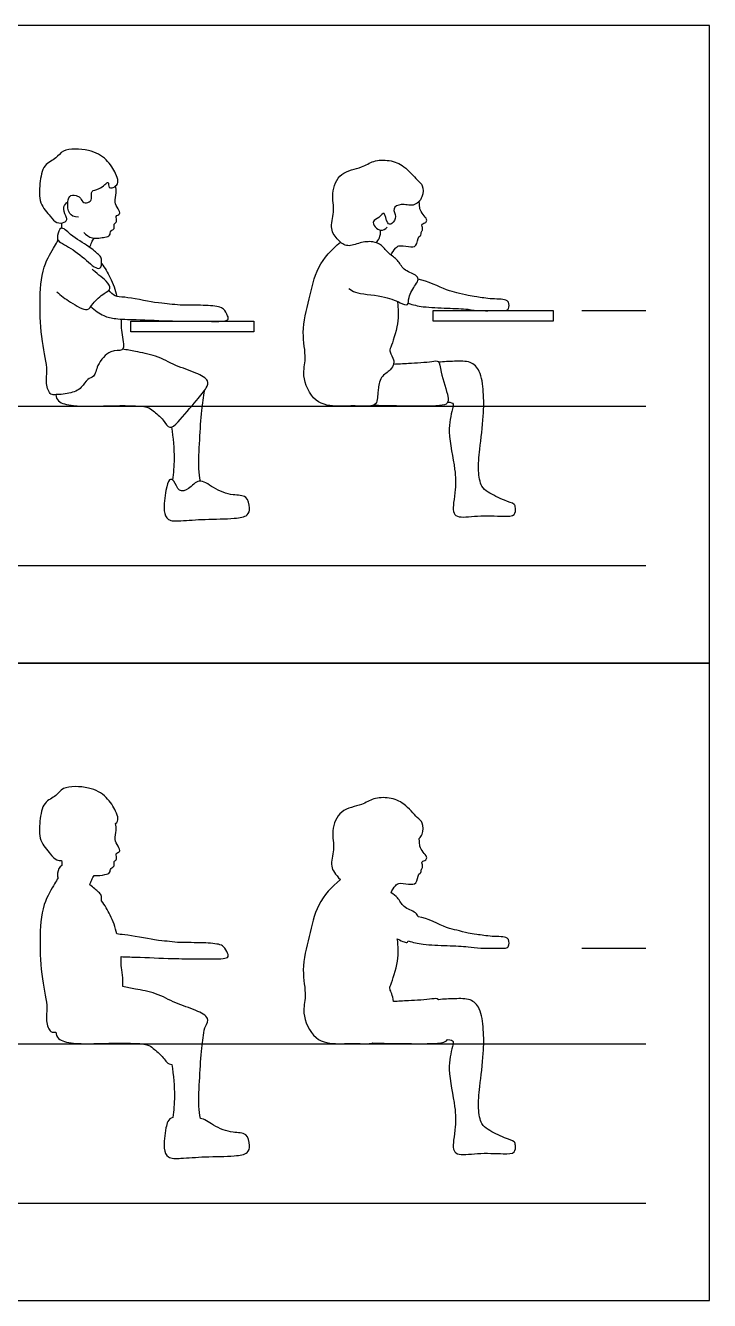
# Model space of a CAD drawing. Header units: millimetres. Extents: x 11.2 to 50.9, y -0.3 to 14.1.
# Drawn here: x 15.559 to 17.193, y 4.306 to 7.354 of the extents above; entities that cross this region are included whole.
import ezdxf

# ---------------------------------------------------------------- set-up
doc = ezdxf.new("R2010")
doc.units = ezdxf.units.MM
for name, color, linetype, true_color in [('AG-DIAGRAM', 7, 'Continuous', 0xfecc66), ('AG-GUIDE', 7, 'Continuous', 0xcccccc), ('AG-OUTLINE', 7, 'Continuous', 0x8000ff), ('AG-PEOPLE', 7, 'Continuous', 0x66ccff), ('X-VPRT', 6, 'Continuous', 0xff00ff)]:
    doc.layers.add(name, color=color, linetype=linetype, true_color=true_color)

msp = doc.modelspace()

# ---------------------------------------------------------------- linework, layer by layer
at = {"layer": 'AG-DIAGRAM'}
for p, q in [((11.3278, 6.0628), (17.0411, 6.0628)), ((11.3278, 4.5388), (17.0411, 4.5388))]:
    msp.add_line(p, q, dxfattribs=at)
at = {"layer": 'AG-GUIDE'}
for p, q in [((16.8887, 6.6724), (17.0411, 6.6724)), ((11.3278, 6.4438), (17.0411, 6.4438)), ((16.8887, 5.1484), (17.0411, 5.1484)), ((11.3278, 4.9198), (17.0411, 4.9198))]:
    msp.add_line(p, q, dxfattribs=at)
at = {"layer": 'AG-OUTLINE'}
for points, knots in [([(15.774, 5.4464), (15.778, 5.4497), (15.7809, 5.4583), (15.7745, 5.4773), (15.7526, 5.5125), (15.7121, 5.5353), (15.6465, 5.5361), (15.6335, 5.5108), (15.5992, 5.4981), (15.5925, 5.4514), (15.5893, 5.4051), (15.6176, 5.3748), (15.6298, 5.3585), (15.6407, 5.3575), (15.6443, 5.3579)], [3.233605, 3.233605, 3.233605, 3.233605, 3.445766, 3.704412, 4.0812, 4.494596, 4.954471, 5.252604, 5.588986, 5.985374, 6.390628, 6.764715, 7.042903, 7.19337, 7.19337, 7.19337, 7.19337]), ([(16.4999, 5.4101), (16.5026, 5.4131), (16.5101, 5.4252), (16.5097, 5.4489), (16.4937, 5.4601), (16.4646, 5.4959), (16.4293, 5.5092), (16.3892, 5.5081), (16.363, 5.4886), (16.3083, 5.4815), (16.2885, 5.4281), (16.2989, 5.3846), (16.2844, 5.344), (16.2989, 5.3244), (16.3115, 5.312)], [-9.109046, -9.109046, -9.109046, -9.109046, -8.980291, -8.66466, -8.400859, -7.990989, -7.612223, -7.238597, -6.889854, -6.454931, -6.022383, -5.61087, -5.225155, -4.879018, -4.879018, -4.879018, -4.879018]), ([(15.7225, 5.3218), (15.7311, 5.3209), (15.7484, 5.3238), (15.7616, 5.3268), (15.7609, 5.3402), (15.7734, 5.3431), (15.7678, 5.3564), (15.7798, 5.3599), (15.7714, 5.3757), (15.7876, 5.3777), (15.7792, 5.3931), (15.7703, 5.4073), (15.7764, 5.4301), (15.7747, 5.4409), (15.774, 5.4464)], [0.337371, 0.337371, 0.337371, 0.337371, 0.620854, 0.830016, 1.022692, 1.206015, 1.397016, 1.570136, 1.779414, 1.964919, 2.18025, 2.430085, 2.709992, 2.95323, 2.95323, 2.95323, 2.95323]), ([(16.4325, 5.2807), (16.4344, 5.287), (16.4426, 5.2978), (16.4505, 5.305), (16.4741, 5.3012), (16.495, 5.2993), (16.4962, 5.3266), (16.5052, 5.3276), (16.5031, 5.3357), (16.5085, 5.3406), (16.5071, 5.3494), (16.505, 5.356), (16.5166, 5.3581), (16.519, 5.3671), (16.5086, 5.3779), (16.4999, 5.3914), (16.5006, 5.3997), (16.4999, 5.4101)], [0, 0, 0, 0, 0.277953, 0.47442, 0.77719, 1.038266, 1.330368, 1.486052, 1.644041, 1.804998, 1.98845, 2.132286, 2.32589, 2.493639, 2.73139, 2.982384, 3.194762, 3.194762, 3.194762, 3.194762]), ([(15.6453, 5.3456), (15.6391, 5.3437), (15.6346, 5.3272), (15.6344, 5.3193), (15.6364, 5.3164)], [-0.4976239, -0.4976239, -0.4976239, -0.4976239, -0.2162306, 0, 0, 0, 0]), ([(15.6443, 5.3579), (15.6449, 5.3555), (15.6458, 5.3502), (15.6455, 5.3476), (15.6453, 5.3456)], [-0.2487777, -0.2487777, -0.2487777, -0.2487777, -0.1454369, 0, 0, 0, 0]), ([(15.6364, 5.3164), (15.6334, 5.3115), (15.6276, 5.3009), (15.5961, 5.2504), (15.5919, 5.1664), (15.5952, 5.0781), (15.6135, 5.0056), (15.6059, 4.9804), (15.6149, 4.9476), (15.6233, 4.9472), (15.6307, 4.9473)], [-6.261442, -6.261442, -6.261442, -6.261442, -6.013003, -5.56493, -5.007574, -4.425811, -3.918376, -3.60625, -3.282486, -3.077252, -3.077252, -3.077252, -3.077252]), ([(15.7122, 5.2993), (15.7135, 5.3035), (15.7167, 5.3118), (15.7204, 5.3185), (15.7225, 5.3218)], [0, 0, 0, 0, 0.2181173, 0.4200926, 0.4200926, 0.4200926, 0.4200926]), ([(16.3115, 5.312), (16.2907, 5.2953), (16.2527, 5.2539), (16.2378, 5.1762), (16.2163, 5.0984), (16.2319, 5.0333), (16.2175, 4.9938), (16.2461, 4.9242), (16.3067, 4.9183), (16.3443, 4.9217), (16.3787, 4.9183), (16.3886, 4.9217)], [-7.325991, -7.325991, -7.325991, -7.325991, -6.786569, -6.252301, -5.708935, -5.230407, -4.844939, -4.357446, -3.911589, -3.52522, -3.137411, -3.137411, -3.137411, -3.137411]), ([(15.7402, 5.2612), (15.7403, 5.2664), (15.7411, 5.2748), (15.7327, 5.2827), (15.721, 5.2929), (15.7122, 5.2993)], [-1.954089, -1.954089, -1.954089, -1.954089, -1.7440745, -1.5451205, -1.2365563, -1.2365563, -1.2365563, -1.2365563]), ([(16.4968, 5.2232), (16.4967, 5.2267), (16.491, 5.2354), (16.4604, 5.2446), (16.4508, 5.2685), (16.4378, 5.2767), (16.4325, 5.2807)], [2.236878, 2.236878, 2.236878, 2.236878, 2.440582, 2.772133, 3.081605, 3.314659, 3.314659, 3.314659, 3.314659]), ([(15.7771, 5.1823), (15.7735, 5.1977), (15.7626, 5.2278), (15.7483, 5.2505), (15.7402, 5.2612)], [-0.7894922, -0.7894922, -0.7894922, -0.7894922, -0.3778544, 0, 0, 0, 0]), ([(16.4733, 5.1658), (16.4848, 5.1622), (16.5098, 5.156), (16.5664, 5.1545), (16.6166, 5.1522), (16.6449, 5.1471), (16.6915, 5.1491), (16.7097, 5.1474), (16.7153, 5.1552), (16.7145, 5.1772), (16.6777, 5.1745), (16.6343, 5.1817), (16.6154, 5.1837), (16.5904, 5.1915), (16.5626, 5.1961), (16.5197, 5.2201), (16.4968, 5.2232)], [0, 0, 0, 0, 0.362397, 0.814669, 1.240563, 1.571694, 1.969151, 2.229897, 2.460404, 2.730915, 3.072963, 3.352802, 3.615256, 3.962561, 4.243677, 4.745132, 4.745132, 4.745132, 4.745132]), ([(15.787, 5.1281), (15.7973, 5.1274), (15.8317, 5.1266), (15.909, 5.1231), (15.9628, 5.1228), (15.9997, 5.1229), (16.0451, 5.1219), (16.0424, 5.1366), (16.0328, 5.1531), (16.0189, 5.1588), (15.9757, 5.162), (15.923, 5.1608), (15.8969, 5.1652), (15.8676, 5.1666), (15.7998, 5.1813), (15.782, 5.181), (15.7771, 5.1823)], [0.816569, 0.816569, 0.816569, 0.816569, 1.106211, 1.663718, 2.101075, 2.47968, 2.846383, 3.040922, 3.298445, 3.52027, 3.912598, 4.353603, 4.650642, 4.979261, 5.485754, 5.710063, 5.710063, 5.710063, 5.710063]), ([(16.4382, 5.0205), (16.4366, 5.036), (16.4274, 5.0505), (16.4322, 5.0611), (16.4521, 5.1199), (16.4497, 5.1527), (16.4473, 5.1703)], [-1.57479, -1.57479, -1.57479, -1.57479, -1.258683, -1.028687, -0.502253, 0, 0, 0, 0]), ([(16.4473, 5.1703), (16.4619, 5.1638), (16.4706, 5.1596), (16.4729, 5.1644), (16.4733, 5.1658)], [1.0703721, 1.0703721, 1.0703721, 1.0703721, 1.3834877, 1.4781851, 1.4781851, 1.4781851, 1.4781851]), ([(15.7909, 5.0562), (15.7926, 5.0755), (15.7861, 5.1075), (15.7869, 5.1209), (15.787, 5.1281)], [-0.8090197, -0.8090197, -0.8090197, -0.8090197, -0.3380394, -0.0006698, -0.0006698, -0.0006698, -0.0006698]), ([(15.9868, 4.9579), (15.9939, 4.9695), (15.9991, 4.9829), (15.9635, 5.0016), (15.9169, 5.0157), (15.8716, 5.0418), (15.8219, 5.0502), (15.8012, 5.0545), (15.7909, 5.0562)], [3.685019, 3.685019, 3.685019, 3.685019, 3.938089, 4.297853, 4.74131, 5.191177, 5.625515, 5.971666, 5.971666, 5.971666, 5.971666]), ([(16.5461, 5.0249), (16.5418, 5.0289), (16.5283, 5.0254), (16.4722, 5.0225), (16.4501, 5.0211), (16.4382, 5.0205)], [-1.085398, -1.085398, -1.085398, -1.085398, -0.845473, -0.375754, 0, 0, 0, 0]), ([(16.5675, 4.9295), (16.5843, 4.9297), (16.5777, 4.9084), (16.5655, 4.8574), (16.5871, 4.7705), (16.5867, 4.7228), (16.5816, 4.6905), (16.58, 4.6679), (16.5901, 4.6512), (16.6411, 4.6595), (16.6971, 4.6566), (16.7301, 4.6563), (16.7297, 4.6766), (16.728, 4.6874), (16.7019, 4.6939), (16.6641, 4.7137), (16.6466, 4.7269), (16.6394, 4.7682), (16.6443, 4.8175), (16.6541, 4.8968), (16.6542, 4.9516), (16.6473, 5.0041), (16.6231, 5.0288), (16.5835, 5.027), (16.5587, 5.0266), (16.5461, 5.0249)], [0, 0, 0, 0, 0.269132, 0.735783, 1.328875, 1.764119, 2.117052, 2.408259, 2.645454, 3.078427, 3.571307, 3.892958, 4.138477, 4.329526, 4.641162, 5.05479, 5.34051, 5.724323, 6.175676, 6.73324, 7.208333, 7.652259, 7.995956, 8.377828, 8.765475, 8.765475, 8.765475, 8.765475]), ([(15.6307, 4.9473), (15.6319, 4.9419), (15.6351, 4.9283), (15.6777, 4.9181), (15.7529, 4.9211), (15.849, 4.9221), (15.8638, 4.9083), (15.8884, 4.889), (15.8981, 4.8705), (15.9083, 4.87)], [0, 0, 0, 0, 0.251232, 0.629679, 1.195392, 1.779439, 2.034762, 2.398646, 2.697719, 2.697719, 2.697719, 2.697719]), ([(15.9768, 4.741), (15.975, 4.7508), (15.9709, 4.7713), (15.9751, 4.8406), (15.979, 4.9087), (15.984, 4.9418), (15.9868, 4.9579)], [0, 0, 0, 0, 0.32744, 0.821993, 1.322639, 1.741034, 1.741034, 1.741034, 1.741034]), ([(16.3886, 4.9217), (16.4075, 4.9208), (16.4426, 4.9204), (16.5362, 4.9191), (16.5597, 4.9222), (16.5675, 4.9295)], [-3.535449, -3.535449, -3.535449, -3.535449, -3.036013, -2.394314, -2.063162, -2.063162, -2.063162, -2.063162]), ([(15.9083, 4.87), (15.9126, 4.8445), (15.9163, 4.7921), (15.913, 4.7604), (15.9106, 4.7432)], [-0.9092033, -0.9092033, -0.9092033, -0.9092033, -0.4304958, 0, 0, 0, 0]), ([(15.9106, 4.7432), (15.899, 4.7404), (15.8933, 4.7167), (15.8869, 4.6707), (15.8982, 4.6443), (15.9316, 4.6457), (15.9664, 4.6485), (15.9881, 4.6493)], [-1.996927, -1.996927, -1.996927, -1.996927, -1.656585, -1.201268, -0.887703, -0.503357, 0, 0, 0, 0]), ([(15.9881, 4.6493), (16.0115, 4.6502), (16.0547, 4.6502), (16.0909, 4.656), (16.0958, 4.6765), (16.0886, 4.7085), (16.0525, 4.7052), (16.0092, 4.7214), (15.986, 4.7405), (15.9768, 4.741)], [-5.487812, -5.487812, -5.487812, -5.487812, -4.989864, -4.652615, -4.40112, -4.091928, -3.760187, -3.33761, -3.007538, -3.007538, -3.007538, -3.007538])]:
    msp.add_open_spline(points, degree=3, knots=knots, dxfattribs=at)
at = {"layer": 'AG-PEOPLE'}
for points in [[(15.81, 6.6216), (15.81, 6.647), (16.1045, 6.647), (16.1045, 6.6216)], [(16.5332, 6.647), (16.5332, 6.6724), (16.82, 6.6724), (16.82, 6.647)]]:
    msp.add_lwpolyline(points, close=True, dxfattribs=at)
for points, knots in [([(15.6849, 6.8954), (15.6742, 6.8965), (15.66, 6.9027), (15.6582, 6.9318), (15.6643, 6.9511), (15.6839, 6.947), (15.6902, 6.9416), (15.6962, 6.9278), (15.7116, 6.9316), (15.7182, 6.939), (15.7133, 6.9623), (15.7355, 6.9586), (15.7602, 6.9881), (15.7548, 6.9611), (15.7766, 6.9694), (15.7809, 6.9823), (15.7745, 7.0013), (15.7526, 7.0365), (15.7121, 7.0593), (15.6465, 7.0601), (15.6335, 7.0348), (15.5992, 7.0221), (15.5925, 6.9754), (15.5893, 6.9291), (15.6176, 6.8988), (15.6313, 6.8805), (15.651, 6.8817), (15.6596, 6.8903), (15.6539, 6.899), (15.6468, 6.9214), (15.6558, 6.9292), (15.6598, 6.9322)], [0, 0, 0, 0, 0.248914, 0.570719, 0.821689, 1.065059, 1.24473, 1.46112, 1.68019, 1.866412, 2.120522, 2.381397, 2.691179, 2.899807, 3.139569, 3.355775, 3.619352, 4.003324, 4.424602, 4.893245, 5.197063, 5.539858, 5.943804, 6.356785, 6.738004, 7.021496, 7.273717, 7.461689, 7.646724, 7.929888, 8.165641, 8.165641, 8.165641, 8.165641]), ([(16.3317, 6.7252), (16.3366, 6.7217), (16.3462, 6.7123), (16.4117, 6.7095), (16.4509, 6.6931), (16.4752, 6.6813), (16.4723, 6.7062), (16.4904, 6.7331), (16.4992, 6.7468), (16.4911, 6.7594), (16.4604, 6.7686), (16.45, 6.7945), (16.4262, 6.8069), (16.4111, 6.8299), (16.3886, 6.8388), (16.3579, 6.8358), (16.3282, 6.8225), (16.305, 6.84), (16.2844, 6.868), (16.2989, 6.9086), (16.2885, 6.9521), (16.3083, 7.0055), (16.363, 7.0126), (16.3892, 7.0321), (16.4293, 7.0332), (16.4646, 7.0199), (16.4937, 6.9841), (16.5097, 6.9729), (16.5101, 6.9425), (16.4861, 6.9187), (16.4576, 6.9301), (16.4334, 6.917), (16.4471, 6.8978), (16.4359, 6.8782), (16.4209, 6.8785), (16.4181, 6.9148), (16.404, 6.8923), (16.3859, 6.8876), (16.3938, 6.8715), (16.4078, 6.8607), (16.4193, 6.8678), (16.4232, 6.8718)], [0, 0, 0, 0, 0.255289, 0.733979, 1.148977, 1.40174, 1.653212, 2.004381, 2.234148, 2.440582, 2.772133, 3.081605, 3.387589, 3.697552, 3.983527, 4.317491, 4.648421, 4.955191, 5.295095, 5.673864, 6.077967, 6.502725, 6.929816, 7.272279, 7.639177, 8.011123, 8.413612, 8.672663, 8.98261, 9.306392, 9.629409, 9.897721, 10.156555, 10.419857, 10.610358, 10.906591, 11.145492, 11.388856, 11.609487, 11.85073, 12.098083, 12.098083, 12.098083, 12.098083]), ([(15.6978, 6.8588), (15.7036, 6.8532), (15.7173, 6.8426), (15.7476, 6.8476), (15.7616, 6.8508), (15.7609, 6.8642), (15.7734, 6.8671), (15.7678, 6.8804), (15.7798, 6.8839), (15.7714, 6.8997), (15.7876, 6.9017), (15.7792, 6.9171), (15.7703, 6.9313), (15.7764, 6.9541), (15.7747, 6.9649), (15.774, 6.9704)], [0, 0, 0, 0, 0.294357, 0.620854, 0.830016, 1.022692, 1.206015, 1.397016, 1.570136, 1.779414, 1.964919, 2.18025, 2.430085, 2.709992, 2.95323, 2.95323, 2.95323, 2.95323]), ([(16.4325, 6.8047), (16.4344, 6.811), (16.4426, 6.8218), (16.4505, 6.829), (16.4741, 6.8252), (16.495, 6.8233), (16.4962, 6.8506), (16.5052, 6.8516), (16.5031, 6.8597), (16.5085, 6.8646), (16.5071, 6.8734), (16.505, 6.88), (16.5166, 6.8821), (16.519, 6.8911), (16.5086, 6.9019), (16.4999, 6.9154), (16.5006, 6.9237), (16.4999, 6.9341)], [0, 0, 0, 0, 0.277953, 0.47442, 0.77719, 1.038266, 1.330368, 1.486052, 1.644041, 1.804998, 1.98845, 2.132286, 2.32589, 2.493639, 2.73139, 2.982384, 3.194762, 3.194762, 3.194762, 3.194762]), ([(15.6364, 6.8404), (15.6344, 6.8433), (15.6346, 6.8512), (15.6422, 6.8788), (15.6678, 6.8501), (15.7093, 6.8272), (15.7323, 6.807), (15.7411, 6.7988), (15.7399, 6.7865), (15.7406, 6.7756), (15.7268, 6.7695), (15.6943, 6.8045), (15.6545, 6.829), (15.6389, 6.8366), (15.6364, 6.8404)], [0, 0, 0, 0, 0.202066, 0.465026, 0.777221, 1.209471, 1.536273, 1.729522, 1.933515, 2.121569, 2.304704, 2.705663, 3.131309, 3.392002, 3.392002, 3.392002, 3.392002]), ([(15.6453, 6.8696), (15.6455, 6.8716), (15.6458, 6.8742), (15.6449, 6.8795), (15.6443, 6.8819)], [0, 0, 0, 0, 0.1454369, 0.2487777, 0.2487777, 0.2487777, 0.2487777]), ([(16.3965, 6.835), (16.3998, 6.8381), (16.4057, 6.8454), (16.4076, 6.8583), (16.4069, 6.8644)], [0, 0, 0, 0, 0.2218243, 0.4817535, 0.4817535, 0.4817535, 0.4817535]), ([(15.787, 6.6521), (15.7869, 6.6449), (15.7861, 6.6316), (15.7945, 6.5898), (15.7907, 6.575), (15.7586, 6.58), (15.7287, 6.5431), (15.7247, 6.513), (15.7047, 6.5104), (15.6938, 6.4854), (15.6634, 6.473), (15.629, 6.471), (15.6149, 6.4716), (15.6059, 6.5044), (15.6135, 6.5296), (15.5952, 6.6021), (15.5919, 6.6904), (15.5961, 6.7744), (15.6276, 6.8249), (15.6334, 6.8355), (15.6364, 6.8404)], [0, 0, 0, 0, 0.277826, 0.664746, 0.863775, 1.17055, 1.572712, 1.88572, 2.122453, 2.417432, 2.759114, 3.108627, 3.311838, 3.632413, 3.941463, 4.443898, 5.019929, 5.571793, 6.015451, 6.261442, 6.261442, 6.261442, 6.261442]), ([(15.7122, 6.8233), (15.7135, 6.8275), (15.7167, 6.8358), (15.7204, 6.8425), (15.7225, 6.8458)], [0, 0, 0, 0, 0.2181173, 0.4200926, 0.4200926, 0.4200926, 0.4200926]), ([(16.4473, 6.6943), (16.4497, 6.6767), (16.4521, 6.6439), (16.4322, 6.5851), (16.4274, 6.5745), (16.4401, 6.5544), (16.4389, 6.5452), (16.4319, 6.5282), (16.4053, 6.5157), (16.4017, 6.4836), (16.4002, 6.472), (16.4, 6.4552), (16.3893, 6.4413), (16.3443, 6.4457), (16.3067, 6.4423), (16.2461, 6.4482), (16.2175, 6.5178), (16.2319, 6.5573), (16.2163, 6.6224), (16.2378, 6.7002), (16.2527, 6.7779), (16.2907, 6.8193), (16.3115, 6.836)], [0, 0, 0, 0, 0.439766, 0.900705, 1.102086, 1.378865, 1.561445, 1.805748, 2.12435, 2.45192, 2.66327, 2.902144, 3.142796, 3.530107, 3.91598, 4.361263, 4.848129, 5.233102, 5.711014, 6.253682, 6.787263, 7.325991, 7.325991, 7.325991, 7.325991]), ([(15.6334, 6.7176), (15.6433, 6.708), (15.6633, 6.6936), (15.7081, 6.667), (15.7187, 6.691), (15.7453, 6.7134), (15.7643, 6.7238), (15.7536, 6.7442), (15.7261, 6.7627), (15.7177, 6.7717)], [0, 0, 0, 0, 0.385016, 0.77717, 1.04162, 1.400802, 1.651673, 1.91348, 2.266335, 2.266335, 2.266335, 2.266335]), ([(15.7402, 6.7852), (15.7483, 6.7745), (15.7626, 6.7518), (15.7735, 6.7217), (15.7771, 6.7063)], [0, 0, 0, 0, 0.3778544, 0.7894922, 0.7894922, 0.7894922, 0.7894922]), ([(16.4733, 6.6898), (16.4848, 6.6862), (16.5098, 6.68), (16.5664, 6.6785), (16.6166, 6.6762), (16.6449, 6.6711), (16.6915, 6.6731), (16.7097, 6.6714), (16.7153, 6.6792), (16.7145, 6.7012), (16.6777, 6.6985), (16.6343, 6.7057), (16.6154, 6.7077), (16.5904, 6.7155), (16.5626, 6.7201), (16.5197, 6.7441), (16.4968, 6.7472)], [0, 0, 0, 0, 0.362397, 0.814669, 1.240563, 1.571694, 1.969151, 2.229897, 2.460404, 2.730915, 3.072963, 3.352802, 3.615256, 3.962561, 4.243677, 4.745132, 4.745132, 4.745132, 4.745132]), ([(15.7149, 6.6819), (15.7236, 6.6731), (15.745, 6.6586), (15.7752, 6.6518), (15.824, 6.651), (15.909, 6.6471), (15.9628, 6.6468), (15.9997, 6.6469), (16.0451, 6.6459), (16.0424, 6.6606), (16.0328, 6.6771), (16.0189, 6.6828), (15.9757, 6.686), (15.923, 6.6848), (15.8969, 6.6892), (15.8676, 6.6906), (15.796, 6.7061), (15.7735, 6.7045), (15.7616, 6.7158), (15.7577, 6.7215)], [0, 0, 0, 0, 0.364809, 0.689847, 1.106211, 1.663718, 2.101075, 2.47968, 2.846383, 3.040922, 3.298445, 3.52027, 3.912598, 4.353603, 4.650642, 4.979261, 5.485754, 5.769704, 6.042041, 6.042041, 6.042041, 6.042041]), ([(15.6307, 6.4713), (15.6319, 6.4659), (15.6351, 6.4523), (15.6777, 6.4421), (15.7529, 6.4451), (15.849, 6.4461), (15.8638, 6.4323), (15.8884, 6.413), (15.9025, 6.3861), (15.926, 6.4086), (15.9669, 6.457), (15.9906, 6.4852), (15.9991, 6.5069), (15.9635, 6.5256), (15.9169, 6.5397), (15.8716, 6.5658), (15.8219, 6.5742), (15.8012, 6.5785), (15.7909, 6.5802)], [0, 0, 0, 0, 0.243493, 0.610283, 1.15857, 1.724626, 1.972084, 2.32476, 2.614621, 2.905958, 3.395724, 3.764636, 4.008895, 4.356132, 4.784149, 5.218353, 5.637568, 5.971666, 5.971666, 5.971666, 5.971666]), ([(16.4382, 6.5445), (16.4501, 6.5451), (16.4722, 6.5465), (16.5283, 6.5494), (16.5479, 6.5545), (16.5505, 6.5237), (16.5698, 6.4683), (16.5686, 6.4551), (16.5641, 6.4468), (16.5362, 6.4431), (16.4426, 6.4444), (16.4075, 6.4448), (16.3886, 6.4457)], [0, 0, 0, 0, 0.361062, 0.812416, 1.04296, 1.351037, 1.820426, 2.032284, 2.196177, 2.49741, 3.081134, 3.535449, 3.535449, 3.535449, 3.535449]), ([(16.5675, 6.4535), (16.5843, 6.4537), (16.5777, 6.4324), (16.5655, 6.3814), (16.5871, 6.2945), (16.5867, 6.2468), (16.5816, 6.2145), (16.58, 6.1919), (16.5901, 6.1752), (16.6411, 6.1835), (16.6971, 6.1806), (16.7301, 6.1803), (16.7297, 6.2006), (16.728, 6.2114), (16.7019, 6.2179), (16.6641, 6.2377), (16.6466, 6.2509), (16.6394, 6.2922), (16.6443, 6.3415), (16.6541, 6.4208), (16.6542, 6.4756), (16.6473, 6.5281), (16.6231, 6.5528), (16.5835, 6.551), (16.5587, 6.5506), (16.5461, 6.5489)], [0, 0, 0, 0, 0.269132, 0.735783, 1.328875, 1.764119, 2.117052, 2.408259, 2.645454, 3.078427, 3.571307, 3.892958, 4.138477, 4.329526, 4.641162, 5.05479, 5.34051, 5.724323, 6.175676, 6.73324, 7.208333, 7.652259, 7.995956, 8.377828, 8.765475, 8.765475, 8.765475, 8.765475]), ([(15.9768, 6.265), (15.975, 6.2748), (15.9709, 6.2953), (15.9751, 6.3646), (15.979, 6.4327), (15.984, 6.4658), (15.9868, 6.4819)], [0, 0, 0, 0, 0.32744, 0.821993, 1.322639, 1.741034, 1.741034, 1.741034, 1.741034]), ([(15.9106, 6.2672), (15.913, 6.2844), (15.9163, 6.3161), (15.9126, 6.3685), (15.9083, 6.394)], [0, 0, 0, 0, 0.4304958, 0.9092033, 0.9092033, 0.9092033, 0.9092033]), ([(15.9881, 6.1733), (15.9664, 6.1725), (15.9316, 6.1697), (15.8982, 6.1683), (15.8869, 6.1947), (15.8933, 6.2407), (15.9008, 6.2717), (15.9152, 6.2672), (15.9237, 6.2368), (15.9503, 6.2445), (15.9736, 6.2749), (16.0079, 6.2459), (16.0525, 6.2292), (16.0886, 6.2325), (16.0958, 6.2005), (16.0909, 6.18), (16.0547, 6.1742), (16.0115, 6.1742), (15.9881, 6.1733)], [0, 0, 0, 0, 0.461071, 0.81313, 1.100353, 1.51742, 1.82917, 2.055495, 2.36215, 2.637166, 2.973956, 3.33761, 3.760187, 4.091928, 4.40112, 4.652615, 4.989864, 5.487812, 5.487812, 5.487812, 5.487812])]:
    msp.add_open_spline(points, degree=3, knots=knots, dxfattribs=at)
at = {"layer": 'X-VPRT'}
for points in [[(11.1754, 7.3539), (11.1754, 5.8299), (17.1935, 5.8299), (17.1935, 7.3539)], [(11.1754, 5.8299), (11.1754, 4.3059), (17.1935, 4.3059), (17.1935, 5.8299)]]:
    msp.add_lwpolyline(points, close=True, dxfattribs=at)

doc.saveas('drawing.dxf')
